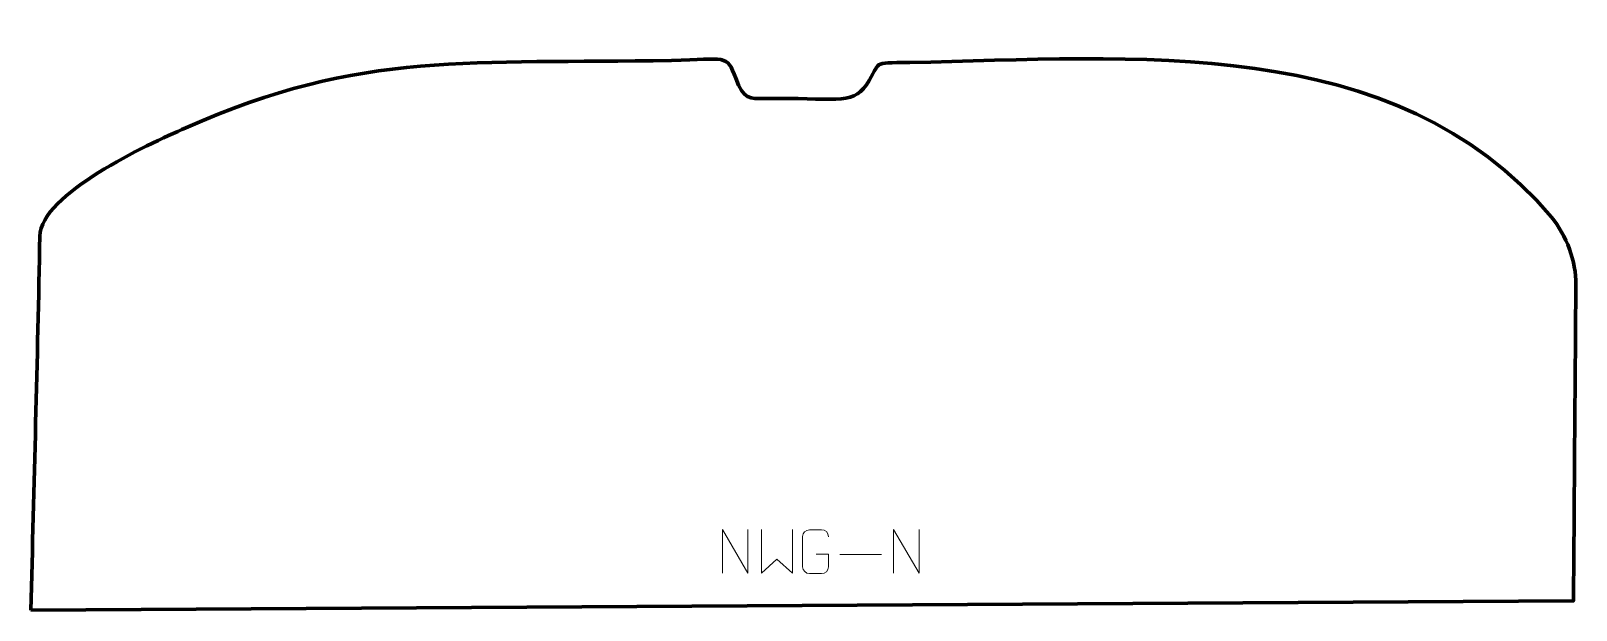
# Model space of a CAD drawing. Header units: millimetres. Extents: x -437 to 448, y -189 to 142.
import ezdxf

# ---------------------------------------------------------------- set-up
doc = ezdxf.new("R2010")
doc.units = ezdxf.units.MM
doc.header["$MEASUREMENT"] = 0
doc.layers.add('layer 1', color=7, linetype='Continuous')
doc.layers.add('layer 2', color=7, linetype='Continuous')

msp = doc.modelspace()

# ---------------------------------------------------------------- linework, layer by layer
at = {"layer": 'layer 1', "color": 250, "lineweight": 9}
for points, knots in [([(-40.8486, -168.3762), (-40.8486, -168.3762), (-40.8486, -143.4227), (-40.8486, -143.4227), (-40.8486, -143.4227), (-40.8486, -143.4227), (-26.1938, -168.3762), (-26.1938, -168.3762), (-26.1938, -168.3762), (-26.1938, -168.3762), (-26.1938, -143.4227), (-26.1938, -143.4227)], [0, 0, 0, 0, 0.25, 0.25, 0.25, 0.25, 0.5, 0.5, 0.5, 0.5, 1, 1, 1, 1]), ([(-18.4442, -143.424), (-18.4442, -143.424), (-18.4442, -168.382), (-18.4442, -168.382), (-18.4442, -168.382), (-18.4442, -168.382), (-9.6015, -160.3173), (-9.6015, -160.3173), (-9.6015, -160.3173), (-9.6015, -160.3173), (-0.7591, -168.3814), (-0.7591, -168.3814), (-0.7591, -168.3814), (-0.7591, -168.3814), (-0.7591, -143.424), (-0.7591, -143.424)], [0, 0, 0, 0, 0.2, 0.2, 0.2, 0.2, 0.4, 0.4, 0.4, 0.4, 0.6, 0.6, 0.6, 0.6, 1, 1, 1, 1]), ([(12.7792, -157.5402), (12.7792, -157.5402), (19.9473, -157.5402), (19.9473, -157.5402), (19.9473, -157.5402), (19.9473, -157.5402), (19.9473, -164.7083), (19.9473, -164.7083), (19.9473, -164.7083), (19.8076, -167.0317), (18.1304, -168.5113), (15.9826, -168.5221), (15.9826, -168.5221), (13.6508, -168.5217), (11.3188, -168.5217), (8.9873, -168.5221), (8.9873, -168.5221), (7.0624, -168.6275), (5.0902, -166.743), (5.1014, -164.7257), (5.1014, -164.7257), (5.1018, -158.9556), (5.1018, -153.1859), (5.1014, -147.4166), (5.1014, -147.4166), (5.1056, -145.2785), (6.8524, -143.5593), (9.0047, -143.5727), (9.0047, -143.5727), (11.3304, -143.5727), (13.6565, -143.5727), (15.9826, -143.5727), (15.9826, -143.5727), (17.9293, -143.5373), (19.9207, -145.0288), (19.9473, -147.4665)], [0, 0, 0, 0, 0.1, 0.1, 0.1, 0.1, 0.2, 0.2, 0.2, 0.2, 0.3, 0.3, 0.3, 0.3, 0.4, 0.4, 0.4, 0.4, 0.5, 0.5, 0.5, 0.5, 0.6, 0.6, 0.6, 0.6, 0.7, 0.7, 0.7, 0.7, 0.8, 0.8, 0.8, 0.8, 1, 1, 1, 1]), ([(57.1514, -168.3762), (57.1514, -168.3762), (57.1514, -143.4227), (57.1514, -143.4227), (57.1514, -143.4227), (57.1514, -143.4227), (71.8062, -168.3762), (71.8062, -168.3762), (71.8062, -168.3762), (71.8062, -168.3762), (71.8062, -143.4227), (71.8062, -143.4227)], [0, 0, 0, 0, 0.25, 0.25, 0.25, 0.25, 0.5, 0.5, 0.5, 0.5, 1, 1, 1, 1])]:
    msp.add_open_spline(points, degree=3, knots=knots, dxfattribs=at)
msp.add_open_spline([(26.3585, -157.6896), (26.3585, -157.6896), (50.3365, -157.6896), (50.3365, -157.6896)], degree=3, dxfattribs=at)
at = {"layer": 'layer 2', "color": 22, "lineweight": 200}
msp.add_open_spline([(-436.8095, -189.4306), (-435.1173, -118.5421), (-432.9864, -46.3042), (-431.6999, 24.4453), (-431.6999, 24.4453), (-431.2616, 48.5506), (-370.201, 76.6229), (-348.1309, 86.4236), (-348.1309, 86.4236), (-247.2741, 131.2114), (-183.473, 122.6937), (-70.0767, 124.9356), (-70.0767, 124.9356), (-38.13, 125.5672), (-38.6356, 128.9416), (-33.2047, 114.6924), (-33.2047, 114.6924), (-28.64, 102.7156), (-25.2389, 102.972), (-16.688, 103.1526), (-16.688, 103.1526), (22.4466, 103.979), (33.2993, 98.7422), (41.5827, 110.9837), (41.5827, 110.9837), (50.9184, 124.7803), (43.2282, 123.3376), (66.4759, 123.7625), (66.4759, 123.7625), (193.1585, 126.0781), (343.9861, 141.7981), (433.8423, 35.2971), (433.8423, 35.2971), (442.4743, 25.0661), (447.9913, 9.7076), (447.8808, -3.1859), (447.8808, -3.1859), (447.3636, -63.5221), (446.9548, -123.8639), (446.4952, -184.201), (446.4952, -184.201), (446.4952, -184.201), (-436.8095, -189.4306), (-436.8095, -189.4306)], degree=3, knots=[0, 0, 0, 0, 0.08333333, 0.08333333, 0.08333333, 0.08333333, 0.16666667, 0.16666667, 0.16666667, 0.16666667, 0.25, 0.25, 0.25, 0.25, 0.33333333, 0.33333333, 0.33333333, 0.33333333, 0.41666667, 0.41666667, 0.41666667, 0.41666667, 0.5, 0.5, 0.5, 0.5, 0.58333333, 0.58333333, 0.58333333, 0.58333333, 0.66666667, 0.66666667, 0.66666667, 0.66666667, 0.75, 0.75, 0.75, 0.75, 0.83333333, 0.83333333, 0.83333333, 0.83333333, 1, 1, 1, 1], dxfattribs=at)

doc.saveas('drawing.dxf')
